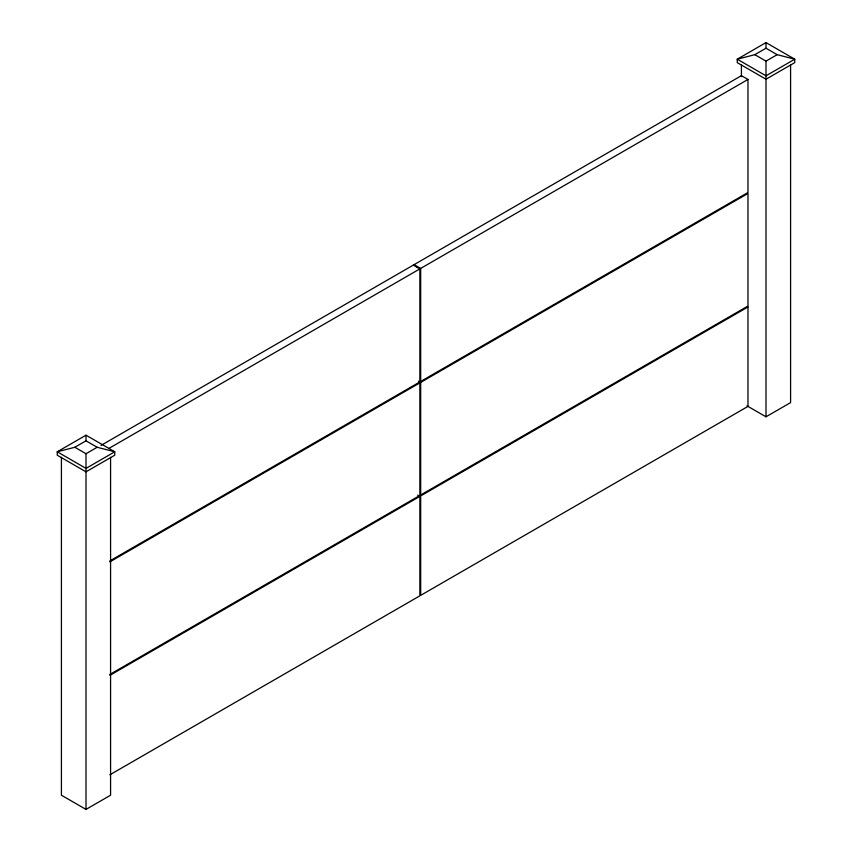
<?xml version="1.0" encoding="UTF-8"?>
<svg xmlns="http://www.w3.org/2000/svg" width="852" height="852" viewBox="0 0 852 852"><rect width="100%" height="100%" fill="white"/><g stroke="black" fill="none" stroke-linecap="round" stroke-linejoin="round"><path stroke-width="1.28" d="M85.999 435.191L57.244 451.794L57.244 455.213L85.999 471.816L114.754 455.213L114.754 451.794L85.999 435.191L85.999 440.825L74.827 447.268L57.244 451.794L85.999 468.398L114.754 451.794L97.171 447.268L85.999 440.825M766.001 42.6L737.246 59.203L737.246 62.622L766.001 79.225L794.756 62.622L794.756 59.203L766.001 42.6L766.001 48.223L777.173 54.677L794.756 59.203L766.001 75.807L737.246 59.203L754.829 54.677L766.001 48.223M74.827 447.268L85.999 453.722L97.171 447.268M754.829 54.677L766.001 61.12L777.173 54.677M100.983 445.426L741.421 75.668L747.981 79.449L747.981 192.499L420.675 381.462L420.675 268.412L747.981 79.449M416.575 266.995L417.395 266.527M108.683 448.546L419.855 268.891L419.855 381.941L109.844 560.925M109.844 561.873L419.855 382.889L419.855 495.459L109.844 674.454M420.675 382.41L747.981 193.447L747.981 306.028L420.675 494.991L420.675 382.41L418.492 381.153M109.844 675.391L419.855 496.407L419.855 595.836L109.844 774.819M61.419 457.3L61.419 795.214L85.999 809.4L110.579 795.214L110.579 457.3M747.012 405.84L766.001 416.809L790.581 402.613L790.581 64.699M414.125 264.631L420.675 268.412M413.305 265.11L419.855 268.891M417.672 495.15L419.855 496.407M766.001 61.12L766.001 416.809M741.421 64.699L741.421 76.68M85.999 453.722L85.999 809.4M747.981 306.965L420.675 495.939L420.675 595.367L747.981 406.393L747.981 306.965"/></g></svg>
